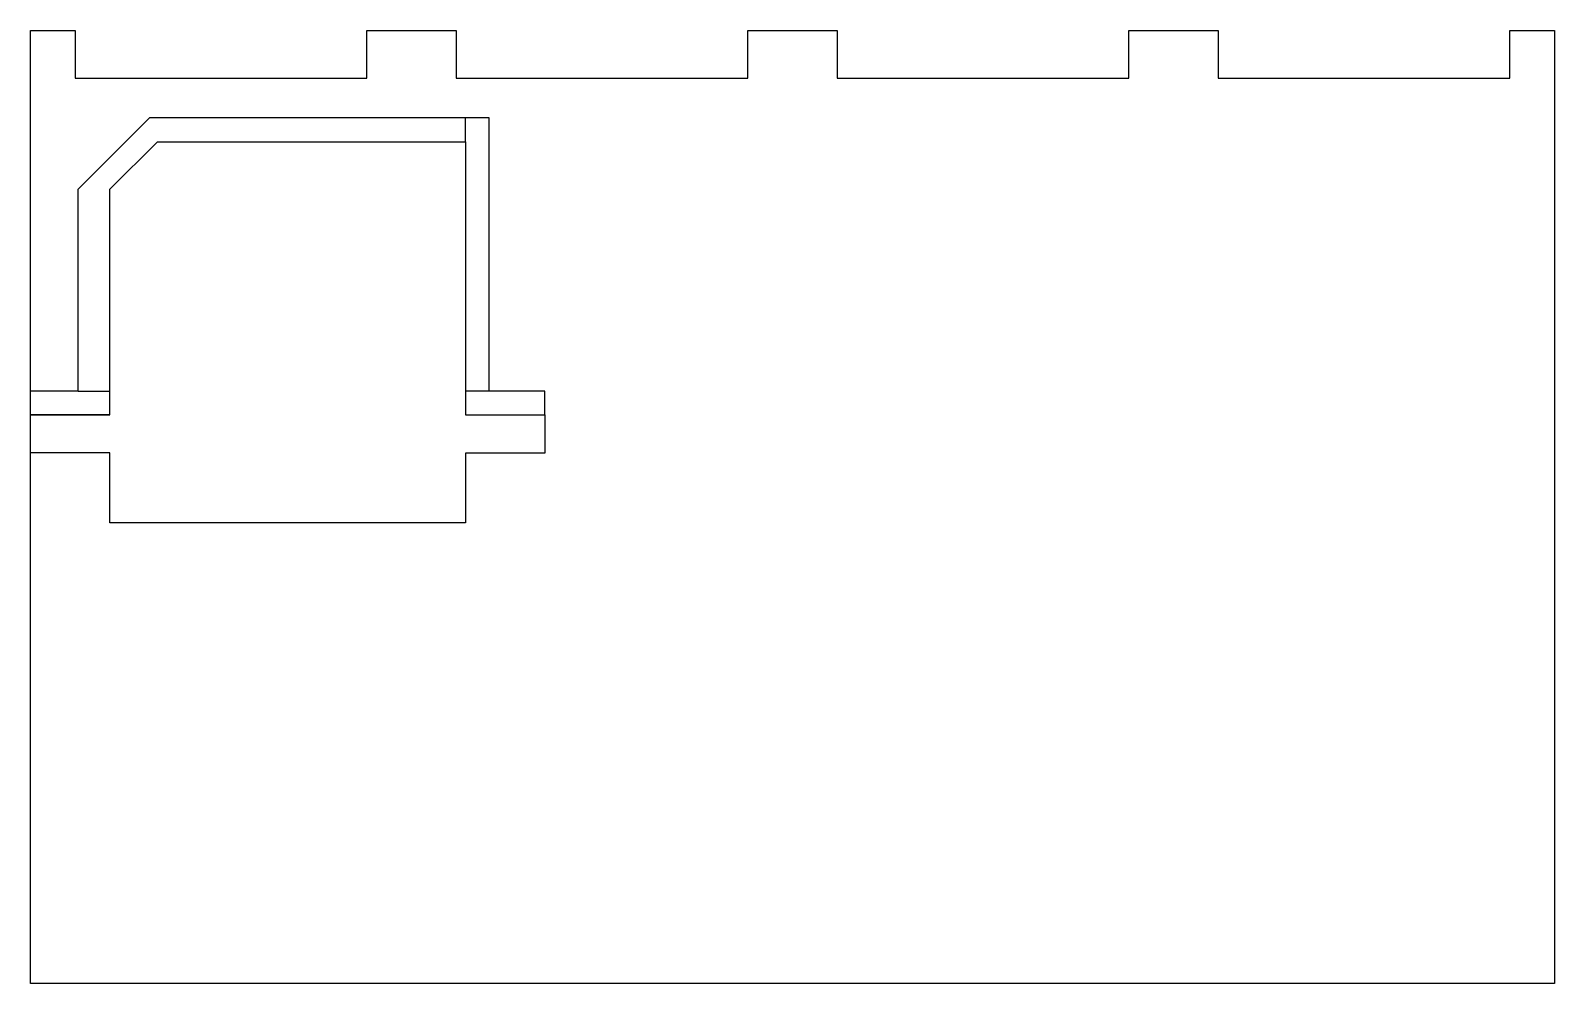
# Model space of a CAD drawing. Header units: millimetres. Extents: x 0 to 96, y -60 to 0.
import ezdxf

# ---------------------------------------------------------------- set-up
doc = ezdxf.new("R2010")
doc.units = ezdxf.units.MM
doc.layers.get('0').update_dxf_attribs({"linetype": 'CONTINUOUS'})

msp = doc.modelspace()

# ---------------------------------------------------------------- linework, layer by layer
for p, q in [((7.5, -5.502), (3.001, -10)), ((27.4, -5.502), (7.5, -5.502)), ((27.4, -7.002), (27.4, -5.502)), ((28.899, -5.502), (27.4, -5.502)), ((28.899, -22.702), (28.899, -5.502)), ((5, -10), (8, -7.001)), ((5, -10), (8, -7.001)), ((8, -7.001), (27.4, -7.002)), ((27.4, -7.002), (27.399, -24.202)), ((3.001, -22.7), (3.001, -10)), ((4.999, -24.2), (5, -10)), ((-0.001, -24.2), (-0.002, -22.7)), ((3.001, -22.7), (-0.002, -22.7)), ((3.001, -22.7), (4.999, -22.7)), ((28.899, -22.702), (27.399, -22.702)), ((32.399, -22.703), (28.899, -22.702)), ((32.399, -24.203), (32.399, -22.703)), ((4.999, -24.2), (-0.001, -24.2)), ((-0.001, -24.2), (4.999, -24.2)), ((27.399, -24.202), (32.399, -24.203)), ((32.399, -24.203), (32.398, -26.603)), ((4.998, -26.6), (-0.002, -26.6)), ((4.998, -31), (4.998, -26.6)), ((32.398, -26.603), (27.398, -26.602)), ((27.398, -26.602), (27.398, -31.002)), ((27.398, -31.002), (4.998, -31))]:
    msp.add_line(p, q)
msp.add_lwpolyline([(45.185, -3), (45.185, 0), (50.813, 0), (50.813, -3), (69.185, -3), (69.185, 0), (74.813, 0), (74.813, -3), (93.185, -3), (93.185, 0), (95.999, 0), (95.999, -60), (-0.002, -60), (-0.002, 0), (-0.001, 0), (2.813, 0), (2.813, -3), (21.185, -3), (21.185, 0), (26.813, 0), (26.813, -3)], close=True)

doc.saveas('drawing.dxf')
